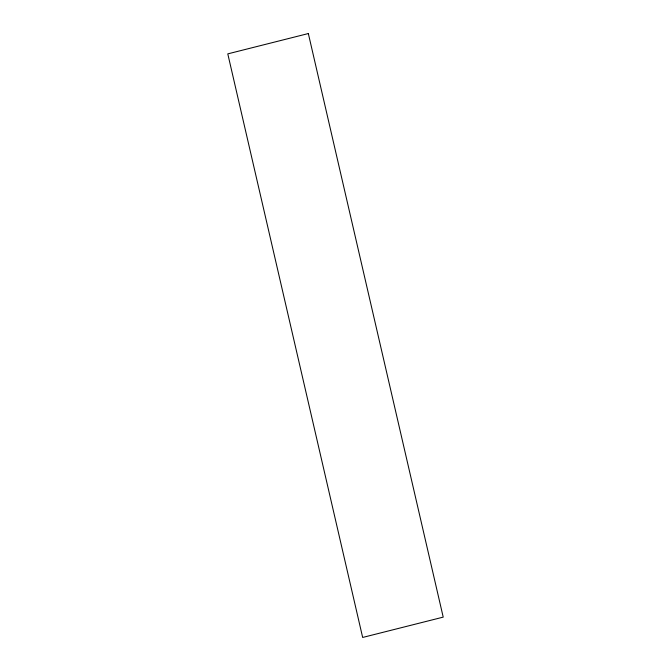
<?xml version="1.0" encoding="UTF-8"?>
<svg xmlns="http://www.w3.org/2000/svg" width="671" height="671" viewBox="0 0 671 671"><rect width="100%" height="100%" fill="white"/><g stroke="black" fill="none" stroke-linecap="round" stroke-linejoin="round"><path stroke-width="1.01" d="M308.341 33.55L227.788 53.873L362.659 637.45L443.212 617.127L308.341 33.55"/></g></svg>
